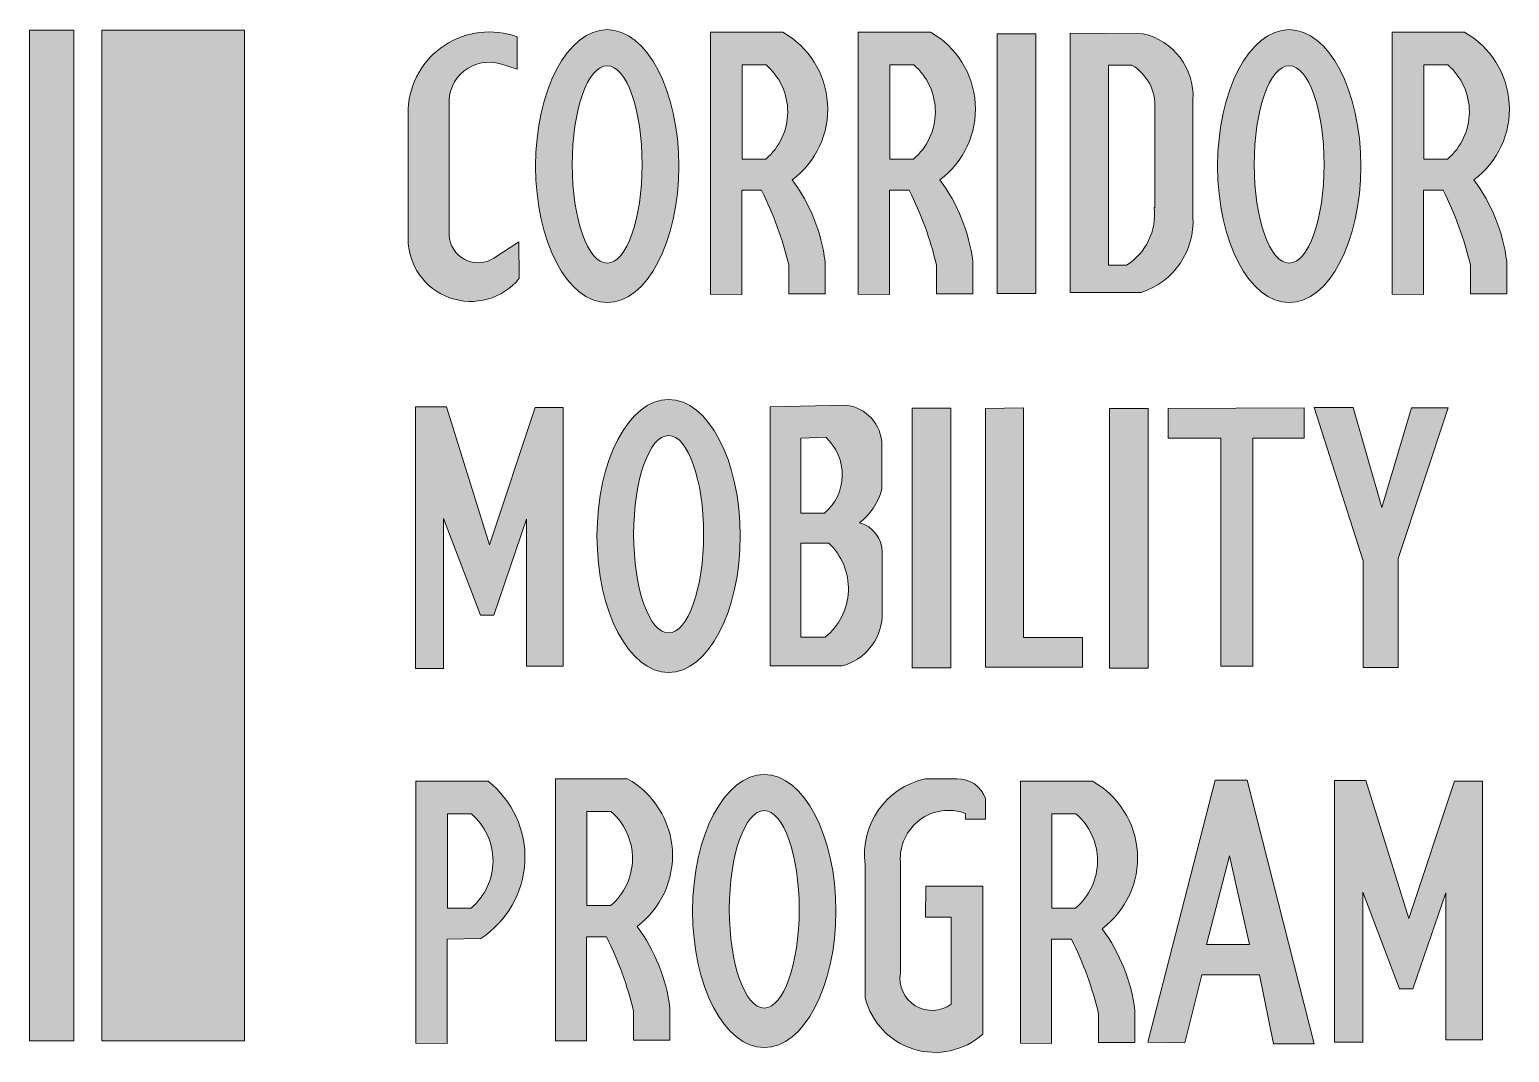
# Model space of a CAD drawing. Extents: x 0.37 to 4.06, y -1.27 to 1.28.
import ezdxf

# ---------------------------------------------------------------- set-up
doc = ezdxf.new("R2010")
doc.units = 0
doc.header["$LTSCALE"] = 0.01
doc.header["$MEASUREMENT"] = 0
doc.layers.add('G-ANNO-DETL-LOGO', color=7, linetype='Continuous', lineweight=0)
doc.layers.add('G-ANNO-DETL-LOGO-PATT-COLR', color=7, linetype='Continuous', lineweight=20)

msp = doc.modelspace()

# ---------------------------------------------------------------- hatches: boundary and pattern name
at = {"layer": 'G-ANNO-DETL-LOGO-PATT-COLR', "true_color": 0x686868}
h = msp.add_hatch(color=251, dxfattribs=at)
h.dxf.hatch_style = 1
h.paths.add_polyline_path([(0.4794122379874093, 1.276113266655081), (0.3690577575792187, 1.276113266655081), (0.3690577575792187, -1.244754655735235), (0.4794122379874093, -1.244754655735235)])
h = msp.add_hatch(color=251, dxfattribs=at)
h.dxf.hatch_style = 1
h.paths.add_polyline_path([(0.9054045847885117, 1.276113266655081), (0.5493863602035756, 1.276113266655081), (0.5493863602035756, -1.244754655735235), (0.9054045847885117, -1.244754655735235)])
h = msp.add_hatch(color=251, dxfattribs=at)
h.dxf.hatch_style = 1
edge = h.paths.add_edge_path()
edge.add_line((1.58967847951588, 0.7481001919861008), (1.590624053164815, 0.6573923318276726))
edge.add_arc((1.469512497261692, 0.7559358569309518), 0.1561372323088118, 179.710302897729, 320.8661590416671, ccw=False)
edge.add_line((1.313377260760118, 0.7567253096867077), (1.313377260760118, 1.080201169474133))
edge.add_arc((1.516070490366377, 1.069140020071142), 0.202994813614365, 70.02800760127809, 176.8764166691224, ccw=False)
edge.add_line((1.585405552646547, 1.259926663977197), (1.585405552646547, 1.179504541510337))
edge.add_line((1.585405552646547, 1.179504541510337), (1.543889042905745, 1.192066498944701))
edge.add_arc((1.514998593310857, 1.096585309942964), 0.09975628065931598, 73.16537136951932, 183.8240367078293)
edge.add_line((1.415464412301104, 1.08993231500099), (1.415464412301104, 0.7650963288821337))
edge.add_arc((1.488085495365796, 0.7689823911281795), 0.07272498322632402, 183.0630610008586, 302.7966646548778)
edge.add_line((1.52747765724858, 0.7078499057585361), (1.58967847951588, 0.7481001919861008))
edge = h.paths.add_edge_path()
edge.add_ellipse((1.809912695291876, 0.9372390252192098), major_axis=(0, 0.3405214037091646), ratio=0.524793446572563, start_angle=0, end_angle=360)
edge = h.paths.add_edge_path(flags=16)
edge.add_ellipse((1.809912695291876, 0.941460361222326), major_axis=(0, 0.2462448179692629), ratio=0.3542000024532378, start_angle=0, end_angle=360)
edge = h.paths.add_edge_path()
edge.add_line((2.067831978139422, 0.6178191971290019), (2.067831978139422, 1.271371548333654))
edge.add_line((2.067831978139422, 1.271371548333654), (2.247648623373754, 1.271371548333654))
edge.add_arc((2.139992629662116, 1.079530021422851), 0.2199840549437819, -53.30425952477327, 60.700102274593576, ccw=False)
edge.add_arc((1.92277935963113, 0.6443169834951104), 0.4342350487727703, 7.260470836005709, 36.58745580856868, ccw=False)
edge.add_line((2.353532655411191, 0.6991957203364905), (2.353532655411191, 0.6190309944978445))
edge.add_line((2.353532655411191, 0.6190309944978445), (2.26274433760838, 0.6190309944978445))
edge.add_line((2.26274433760838, 0.6190309944978445), (2.26274433760838, 0.69126735372177))
edge.add_arc((1.43879262795488, 0.4957390812437713), 0.8468339419149165, 13.3496689867973, 26.76864498739775)
edge.add_line((2.194873431334683, 0.8771437796150785), (2.145512824506076, 0.8771437796150785))
edge.add_line((2.145512824506076, 0.8771437796150785), (2.145512824506076, 0.6172691473494396))
edge.add_line((2.145512824506076, 0.6172691473494396), (2.067831978139422, 0.6178191971290019))
edge = h.paths.add_edge_path(flags=16)
edge.add_line((2.146266172530735, 1.189760821797602), (2.146266172530735, 0.9548625058178075))
edge.add_line((2.146266172530735, 0.9548625058178075), (2.205466466504772, 0.9548625058178075))
edge.add_arc((2.105826150615316, 1.072688125333943), 0.154308357404619, 310.2198373169469, 409.3491254846154)
edge.add_line((2.206350042838208, 1.189760821797602), (2.146266172530735, 1.189760821797602))
edge = h.paths.add_edge_path()
edge.add_line((2.436287596103268, 0.6178191971290019), (2.436287596103268, 1.271371548333654))
edge.add_line((2.436287596103268, 1.271371548333654), (2.616104241337601, 1.271371548333654))
edge.add_arc((2.508448247625962, 1.079530021422851), 0.2199840549437819, -53.30425952477327, 60.700102274593576, ccw=False)
edge.add_arc((2.291234977594977, 0.6443169834951104), 0.4342350487727703, 7.260470836005709, 36.58745580856868, ccw=False)
edge.add_line((2.721988273375038, 0.6991957203364905), (2.721988273375038, 0.6190309944978445))
edge.add_line((2.721988273375038, 0.6190309944978445), (2.631199955572226, 0.6190309944978445))
edge.add_line((2.631199955572226, 0.6190309944978445), (2.631199955572226, 0.69126735372177))
edge.add_arc((1.807248245918726, 0.4957390812437713), 0.8468339419149165, 13.3496689867973, 26.76864498739775)
edge.add_line((2.563329049298529, 0.8771437796150785), (2.513968442469922, 0.8771437796150785))
edge.add_line((2.513968442469922, 0.8771437796150785), (2.513968442469922, 0.6172691473494396))
edge.add_line((2.513968442469922, 0.6172691473494396), (2.436287596103268, 0.6178191971290019))
edge = h.paths.add_edge_path(flags=16)
edge.add_line((2.514721790494582, 1.189760821797602), (2.514721790494582, 0.9548625058178075))
edge.add_line((2.514721790494582, 0.9548625058178075), (2.573922084468618, 0.9548625058178075))
edge.add_arc((2.474281768579162, 1.072688125333943), 0.154308357404619, 310.2198373169469, 409.3491254846154)
edge.add_line((2.574805660802054, 1.189760821797602), (2.514721790494582, 1.189760821797602))
h.paths.add_polyline_path([(2.78250031303171, 1.267174672599133), (2.878940466243966, 1.267174672599133), (2.878940466243966, 0.619414518442138), (2.78250031303171, 0.619414518442138)])
edge = h.paths.add_edge_path()
edge.add_line((2.96486537622649, 1.268817689394272), (2.96486537622649, 0.6220184685269992))
edge.add_line((2.96486537622649, 0.6220184685269992), (3.141990462147737, 0.6220184685269992))
edge.add_arc((3.084328195596453, 0.800086292869493), 0.1871712773101163, 287.9430904513071, 363.363247126447)
edge.add_line((3.27117710128997, 0.8110668889842714), (3.27117710128997, 1.103010770958925))
edge.add_arc((3.110670320245762, 1.111050852748722), 0.1607080261728083, 357.1323452367725, 436.9648920378166)
edge.add_line((3.146917703273919, 1.267617761449028), (2.96486537622649, 1.268817689394272))
edge = h.paths.add_edge_path(flags=16)
edge.add_line((3.060579471328642, 1.189169120141642), (3.060579471328642, 0.6903834355682186))
edge.add_line((3.060579471328642, 0.6903834355682186), (3.105299381134008, 0.6903834355682186))
edge.add_arc((3.027629797973176, 0.8158750907475557), 0.1475829247170115, 301.7542885952695, 366.8214814808451)
edge.add_arc((3.175062388150826, 0.8335114270356881), 0.0009007747390530195, -6.8214814808462165, 186.8214814808462, ccw=False)
edge.add_line((3.175956786346935, 0.8334044363944528), (3.175956786346935, 1.079221750938164))
edge.add_arc((3.059630422465945, 1.088533616329516), 0.1166984737296902, 355.4232615631949, 419.5820311998227)
edge.add_line((3.11871535407561, 1.189169120141642), (3.060579471328642, 1.189169120141642))
edge = h.paths.add_edge_path()
edge.add_ellipse((3.511193468269836, 0.9372390252192098), major_axis=(0, 0.3405214037091646), ratio=0.524793446572563, start_angle=0, end_angle=360)
edge = h.paths.add_edge_path(flags=16)
edge.add_ellipse((3.511193468269836, 0.941460361222326), major_axis=(0, 0.2462448179692629), ratio=0.3542000024532378, start_angle=0, end_angle=360)
edge = h.paths.add_edge_path()
edge.add_line((3.768293687723753, 0.6178191971290019), (3.768293687723753, 1.271371548333654))
edge.add_line((3.768293687723753, 1.271371548333654), (3.948110332958086, 1.271371548333654))
edge.add_arc((3.840454339246447, 1.079530021422851), 0.2199840549437819, -53.30425952477327, 60.700102274593576, ccw=False)
edge.add_arc((3.623241069215462, 0.6443169834951104), 0.4342350487727703, 7.260470836005709, 36.58745580856868, ccw=False)
edge.add_line((4.053994364995523, 0.6991957203364905), (4.053994364995523, 0.6190309944978445))
edge.add_line((4.053994364995523, 0.6190309944978445), (3.963206047192712, 0.6190309944978445))
edge.add_line((3.963206047192712, 0.6190309944978445), (3.963206047192712, 0.69126735372177))
edge.add_arc((3.139254337539211, 0.4957390812437713), 0.8468339419149165, 13.3496689867973, 26.76864498739775)
edge.add_line((3.895335140919014, 0.8771437796150785), (3.845974534090407, 0.8771437796150785))
edge.add_line((3.845974534090407, 0.8771437796150785), (3.845974534090407, 0.6172691473494396))
edge.add_line((3.845974534090407, 0.6172691473494396), (3.768293687723753, 0.6178191971290019))
edge = h.paths.add_edge_path(flags=16)
edge.add_line((3.846727882115067, 1.189760821797602), (3.846727882115067, 0.9548625058178075))
edge.add_line((3.846727882115067, 0.9548625058178075), (3.905928176089104, 0.9548625058178075))
edge.add_arc((3.806287860199648, 1.072688125333943), 0.154308357404619, 310.2198373169469, 409.3491254846154)
edge.add_line((3.90681175242254, 1.189760821797602), (3.846727882115067, 1.189760821797602))
h = msp.add_hatch(color=251, dxfattribs=at)
h.dxf.hatch_style = 1
h.paths.add_polyline_path([(1.331517774442231, -0.3160701553864236), (1.331517774442231, 0.3367461282141875), (1.409039638758712, 0.3367461282141875), (1.516708912180325, -0.007596522085307811), (1.630120516877502, 0.3353113708010653), (1.700464401750123, 0.3353113708010653), (1.700464401750123, -0.3103310985104883), (1.608586630825462, -0.3103310985104883), (1.608586630825462, 0.05696772484584756), (1.526758031122197, -0.1826373620612998), (1.493739430239513, -0.1826373620612998), (1.401861659314852, 0.05840248225896616), (1.401861659314852, -0.3160701553864236)])
h.paths.add_polyline_path([(3.573469314703479, 0.3354841580295158), (3.695682910158743, -0.04693979559779038), (3.695682910158743, -0.3130370548573644), (3.782978328015423, -0.3130370548573644), (3.782978328015423, -0.0411234513511971), (3.908101749820764, 0.3340300719678666), (3.816441566299195, 0.3340300719678666), (3.742240445437153, 0.0853817910011756), (3.670949203204733, 0.3354841580295158)])
h.paths.add_polyline_path([(3.209469794743091, 0.3325847518566789), (3.209469794743091, 0.2584264988298557), (3.340412921528118, 0.2584264988298557), (3.340412921528118, -0.3101200895601615), (3.420433695090315, -0.3101200895601615), (3.420433695090315, 0.2584264988298557), (3.548466995525265, 0.2584264988298557), (3.548466995525265, 0.3340388379183281)])
h.paths.add_polyline_path([(2.753781755756, 0.3327233192102028), (2.753781755756, -0.3128897215533826), (2.995299068036905, -0.3128897215533826), (2.995299068036905, -0.2387314685265594), (2.848351817907163, -0.2387314685265594), (2.848351817907163, 0.334177405271852)])
h.paths.add_polyline_path([(3.06259693838428, 0.3323935888004002), (3.159037091596536, 0.3323935888004002), (3.159037091596536, -0.3153665653565945), (3.06259693838428, -0.3153665653565945)])
h.paths.add_polyline_path([(2.571017224673886, 0.3333017085997838), (2.667457377886143, 0.3333017085997838), (2.667457377886143, -0.3144584455572108), (2.571017224673886, -0.3144584455572108)])
edge = h.paths.add_edge_path(flags=16)
edge.add_line((2.292766955475846, 0.2589305682046792), (2.292766955475846, 0.0714052724747809))
edge.add_line((2.292766955475846, 0.0714052724747809), (2.351685724181818, 0.0714052724747809))
edge.add_arc((2.270057200534923, 0.1676717332104754), 0.1262158759243412, 310.2960628277766, 407.5097839250205)
edge.add_line((2.355311518692735, 0.2607423976047691), (2.292766955475846, 0.2589305682046792))
edge = h.paths.add_edge_path(flags=16)
edge.add_line((2.292762407156756, -0.003131440934890151), (2.292762407156756, -0.2377645460781359))
edge.add_line((2.292762407156756, -0.2377645460781359), (2.353494073118183, -0.2377645460781359))
edge.add_arc((2.256016127096443, -0.1165070986816423), 0.1555805852596357, 308.7955385409688, 406.7797178075317)
edge.add_line((2.362558507115954, -0.003131440934890151), (2.292762407156756, -0.003131440934890151))
edge = h.paths.add_edge_path()
edge.add_arc((2.343037695040097, 0.1715472632813699), 0.157143409504358, 307.909561551147, 345.456080390216)
edge.add_line((2.495145511436538, 0.132085087191335), (2.495145511436538, 0.2406156936812351))
edge.add_arc((2.394319908804341, 0.2406156936812352), 0.1008256026321979, 0, 84.21857915782448)
edge.add_line((2.404476443241242, 0.3409284394036902), (2.216259470876407, 0.3370050776575511))
edge.add_line((2.216259470876407, 0.3370050776575511), (2.216259470876407, -0.3095572992066415))
edge.add_line((2.216259470876407, -0.3095572992066415), (2.394923300198746, -0.3095572992066415))
edge.add_arc((2.361114734199369, -0.1789446295549688), 0.1349173399102994, 284.5122656834342, 356.5103389784308)
edge.add_line((2.495781910152997, -0.1871568356620799), (2.495781910152997, -0.02587625113656955))
edge.add_arc((2.419694682892805, -0.02587625113656956), 0.07608722726019224, 5.225178384058979e-15, 74.84265844611288)
edge = h.paths.add_edge_path(flags=16)
edge.add_ellipse((1.963102225840819, 0.01892585468337415), major_axis=(0, 0.2462448179692629), ratio=0.3542000024532378, start_angle=0, end_angle=360)
edge = h.paths.add_edge_path()
edge.add_ellipse((1.963102225840819, 0.01470451868025791), major_axis=(0, 0.3405214037091646), ratio=0.524793446572563, start_angle=0, end_angle=360)
h = msp.add_hatch(color=251, dxfattribs=at)
h.dxf.hatch_style = 1
h.paths.add_polyline_path([(3.362540493920767, -0.7833301064027118), (3.305167108116185, -1.004367657959687), (3.412510889185162, -1.004367657959687)], flags=16)
h.paths.add_polyline_path([(3.158919671772571, -1.247739762347493), (3.326450784338524, -0.5946620791931423), (3.406033246322727, -0.5946620791931423), (3.573526613068159, -1.252225642212665), (3.471735074904322, -1.252225642212665), (3.437496060677594, -1.08020480828694), (3.293137170069079, -1.08020480828694), (3.250569817624401, -1.249451109998692)])
edge = h.paths.add_edge_path(flags=16)
edge.add_ellipse((2.201695230341903, -0.9167916613013176), major_axis=(0, 0.2462448179692629), ratio=0.3542000024532378, start_angle=0, end_angle=360)
edge = h.paths.add_edge_path()
edge.add_ellipse((2.201695230341903, -0.9210129973044339), major_axis=(0, 0.3405214037091646), ratio=0.524793446572563, start_angle=0, end_angle=360)
edge = h.paths.add_edge_path(flags=16)
edge.add_line((1.411188902509009, -0.6784813624461599), (1.411188902509009, -0.9133796784259545))
edge.add_line((1.411188902509009, -0.9133796784259545), (1.470389196483046, -0.9133796784259545))
edge.add_arc((1.37074888059359, -0.795554058909819), 0.1543083574046191, 310.2198373169469, 409.3491254846154)
edge.add_line((1.471272772816482, -0.6784813624461599), (1.411188902509009, -0.6784813624461599))
edge = h.paths.add_edge_path()
edge.add_line((1.332754708117696, -1.25042298711476), (1.332754708117696, -0.5968706359101077))
edge.add_line((1.332754708117696, -0.5968706359101077), (1.512571353352028, -0.5968706359101077))
edge.add_arc((1.363449401551554, -0.7866445265848343), 0.2413534464030004, -57.01041123237388, 51.84017970429602, ccw=False)
edge.add_line((1.494863126453401, -0.9890844411225252), (1.41043555448435, -0.9910984046286835))
edge.add_line((1.41043555448435, -0.9910984046286835), (1.41043555448435, -1.250973036894322))
edge.add_line((1.41043555448435, -1.250973036894322), (1.332754708117696, -1.25042298711476))
edge = h.paths.add_edge_path(flags=16)
edge.add_line((1.759149271839695, -0.6726366513660942), (1.759149271839695, -0.9075349673458888))
edge.add_line((1.759149271839695, -0.9075349673458888), (1.818349565813731, -0.9075349673458888))
edge.add_arc((1.718709249924276, -0.7897093478297533), 0.1543083574046191, 310.2198373169469, 409.3491254846154)
edge.add_line((1.819233142147167, -0.6726366513660942), (1.759149271839695, -0.6726366513660942))
edge = h.paths.add_edge_path()
edge.add_line((1.680715077448381, -1.244578276034694), (1.680715077448381, -0.591025924830042))
edge.add_line((1.680715077448381, -0.591025924830042), (1.860531722682714, -0.591025924830042))
edge.add_arc((1.752875728971075, -0.7828674517408453), 0.2199840549437819, -53.304259524773215, 60.700102274593576, ccw=False)
edge.add_arc((1.53566245894009, -1.218080489668586), 0.4342350487727703, 7.260470836005709, 36.58745580856868, ccw=False)
edge.add_line((1.966415754720151, -1.163201752827206), (1.966415754720151, -1.243366478665852))
edge.add_line((1.966415754720151, -1.243366478665852), (1.875627436917339, -1.243366478665852))
edge.add_line((1.875627436917339, -1.243366478665852), (1.875627436917339, -1.171130119441926))
edge.add_arc((1.051675727263839, -1.366658391919925), 0.8468339419149165, 13.3496689867973, 26.76864498739775)
edge.add_line((1.807756530643642, -0.9852536935486178), (1.758395923815035, -0.9852536935486178))
edge.add_line((1.758395923815035, -0.9852536935486178), (1.758395923815035, -1.245128325814257))
edge.add_line((1.758395923815035, -1.245128325814257), (1.680715077448381, -1.244578276034694))
edge = h.paths.add_edge_path(flags=16)
edge.add_line((2.919145986370095, -0.678502487842298), (2.919145986370095, -0.9134008038220927))
edge.add_line((2.919145986370095, -0.9134008038220927), (2.978346280344132, -0.9134008038220927))
edge.add_arc((2.878705964454676, -0.7955751843059572), 0.1543083574046191, 310.2198373169469, 409.3491254846154)
edge.add_line((2.979229856677568, -0.678502487842298), (2.919145986370095, -0.678502487842298))
edge = h.paths.add_edge_path()
edge.add_line((2.840711791978782, -1.250444112510898), (2.840711791978782, -0.5968917613062459))
edge.add_line((2.840711791978782, -0.5968917613062459), (3.020528437213114, -0.5968917613062459))
edge.add_arc((2.912872443501476, -0.7887332882170491), 0.2199840549437818, -53.30425952477327, 60.700102274593576, ccw=False)
edge.add_arc((2.69565917347049, -1.22394632614479), 0.4342350487727703, 7.260470836005709, 36.58745580856868, ccw=False)
edge.add_line((3.126412469250551, -1.16906758930341), (3.126412469250551, -1.249232315142056))
edge.add_line((3.126412469250551, -1.249232315142056), (3.03562415144774, -1.249232315142056))
edge.add_line((3.03562415144774, -1.249232315142056), (3.03562415144774, -1.17699595591813))
edge.add_arc((2.21167244179424, -1.372524228396129), 0.8468339419149165, 13.3496689867973, 26.76864498739775)
edge.add_line((2.967753245174043, -0.9911195300248217), (2.918392638345436, -0.9911195300248217))
edge.add_line((2.918392638345436, -0.9911195300248217), (2.918392638345436, -1.250994162290461))
edge.add_line((2.918392638345436, -1.250994162290461), (2.840711791978782, -1.250444112510898))
h.paths.add_polyline_path([(3.624537423255438, -1.248351881589929), (3.624537423255438, -0.5955355979893184), (3.702059287571918, -0.5955355979893184), (3.809728560993532, -0.9398782482888137), (3.923140165690709, -0.5969703554024406), (3.99348405056333, -0.5969703554024406), (3.99348405056333, -1.242612824713994), (3.901606279638669, -1.242612824713994), (3.901606279638669, -0.8753140013576584), (3.819777679935404, -1.114919088264806), (3.78675907905272, -1.114919088264806), (3.694881308128059, -0.8738792439445398), (3.694881308128059, -1.248351881589929)])
edge = h.paths.add_edge_path()
edge.add_line((2.453618364796631, -1.137476546693016), (2.453618364796631, -0.8049823034936487))
edge.add_arc((2.644437167754689, -0.7791967029452608), 0.1925531426853044, 102.39445888855192, 187.695838178549, ccw=False)
edge.add_line((2.603107393386543, -0.5911313884700355), (2.682248668418628, -0.5911313884700355))
edge.add_arc((2.68489796290438, -0.662927015182862), 0.07184449022966029, 18.081997960353817, 92.11328404762372, ccw=False)
edge.add_line((2.753194290679437, -0.6406280827240707), (2.753194290679437, -0.6917225484016214))
edge.add_line((2.753194290679437, -0.6917225484016214), (2.703793585451455, -0.6917225484016214))
edge.add_line((2.703793585451455, -0.6917225484016214), (2.703793585451455, -0.6773701829434486))
edge.add_arc((2.661747586411259, -0.7905914431411697), 0.1207763213384488, 69.62694987459237, 183.756500646163)
edge.add_line((2.541230753442596, -0.7985042661046649), (2.541230753442596, -1.075564408127349))
edge.add_arc((2.620394177390259, -1.088554722077685), 0.08022216618644577, 170.6811063457288, 306.469468141352)
edge.add_line((2.668077779066463, -1.153067279605896), (2.668077779066463, -0.9366333765528658))
edge.add_line((2.668077779066463, -0.9366333765528658), (2.603741962319459, -0.9366333765528658))
edge.add_line((2.603741962319459, -0.9366333765528658), (2.604572997725432, -0.8591774110763062))
edge.add_line((2.604572997725432, -0.8591774110763062), (2.746734109179974, -0.8591774110763062))
edge.add_line((2.746734109179974, -0.8591774110763062), (2.746734109179974, -1.228289969474133))
edge.add_arc((2.627648826311525, -1.094210810520144), 0.1793279829297917, 193.9612698001486, 311.6105688101739, ccw=False)

# ---------------------------------------------------------------- linework, layer by layer
at = {"layer": 'G-ANNO-DETL-LOGO'}
for points in [[(0.3690577575792187, 1.276113266655081), (0.4794122379874093, 1.276113266655081), (0.4794122379874093, -1.244754655735235), (0.3690577575792187, -1.244754655735235)], [(0.5493863602035756, 1.276113266655081), (0.9054045847885117, 1.276113266655081), (0.9054045847885117, -1.244754655735235), (0.5493863602035756, -1.244754655735235)], [(2.78250031303171, 1.267174672599133), (2.878940466243966, 1.267174672599133), (2.878940466243966, 0.619414518442138), (2.78250031303171, 0.619414518442138)], [(2.571017224673886, 0.3333017085997838), (2.667457377886143, 0.3333017085997838), (2.667457377886143, -0.3144584455572108), (2.571017224673886, -0.3144584455572108)], [(3.06259693838428, 0.3323935888004002), (3.159037091596536, 0.3323935888004002), (3.159037091596536, -0.3153665653565945), (3.06259693838428, -0.3153665653565945)]]:
    msp.add_lwpolyline(points, close=True, dxfattribs=at)
at = {"layer": 'G-ANNO-DETL-LOGO', "flags": 128}
for points in [[(1.58967847951588, 0.7481001919861008), (1.590624053164815, 0.6573923318276726, -0.7077503314653647), (1.313377260760118, 0.7567253096867077), (1.313377260760118, 1.080201169474133, -0.5032122863697951), (1.585405552646547, 1.259926663977197), (1.585405552646547, 1.179504541510337), (1.543889042905745, 1.192066498944701, 0.5242253206511456), (1.415464412301104, 1.08993231500099), (1.415464412301104, 0.7650963288821337, 0.5758014767638144), (1.52747765724858, 0.7078499057585361), (1.58967847951588, 0.7481001919861008, 0.806459221476367)], [(2.453618364796631, -1.137476546693016), (2.453618364796631, -0.8049823034936487, -0.3903933878912754), (2.603107393386543, -0.5911313884700355), (2.682248668418628, -0.5911313884700355, -0.3347471207357293), (2.753194290679437, -0.6406280827240707), (2.753194290679437, -0.6917225484016214), (2.703793585451455, -0.6917225484016214), (2.703793585451455, -0.6773701829434486, 0.5436878389547093), (2.541230753442596, -0.7985042661046649), (2.541230753442596, -1.075564408127349, 0.6731657744049895), (2.668077779066463, -1.153067279605896), (2.668077779066463, -0.9366333765528658), (2.603741962319459, -0.9366333765528658), (2.604572997725432, -0.8591774110763062)], [(2.604572997725432, -0.8591774110763062), (2.746734109179974, -0.8591774110763062), (2.746734109179974, -1.228289969474133, -0.5637544800295294), (2.453618364796631, -1.137476546693016)]]:
    msp.add_lwpolyline(points, format="xyb", dxfattribs=at)
for points in [[(2.067831978139422, 0.6178191971290019), (2.067831978139422, 1.271371548333654), (2.247648623373754, 1.271371548333654, -0.5429803424660555), (2.271447520055117, 0.9031423908438541, -0.1286661635527127), (2.353532655411191, 0.6991957203364905), (2.353532655411191, 0.6190309944978445), (2.26274433760838, 0.6190309944978445), (2.26274433760838, 0.69126735372177, 0.05861832993277508), (2.194873431334683, 0.8771437796150785), (2.145512824506076, 0.8771437796150785), (2.145512824506076, 0.6172691473494396)], [(2.436287596103268, 0.6178191971290019), (2.436287596103268, 1.271371548333654), (2.616104241337601, 1.271371548333654, -0.5429803424660555), (2.639903138018964, 0.9031423908438541, -0.1286661635527127), (2.721988273375038, 0.6991957203364905), (2.721988273375038, 0.6190309944978445), (2.631199955572226, 0.6190309944978445), (2.631199955572226, 0.69126735372177, 0.05861832993277508), (2.563329049298529, 0.8771437796150785), (2.513968442469922, 0.8771437796150785), (2.513968442469922, 0.6172691473494396)], [(2.96486537622649, 1.268817689394272), (2.96486537622649, 0.6220184685269992), (3.141990462147737, 0.6220184685269992, 0.3415000609267368), (3.27117710128997, 0.8110668889842714), (3.27117710128997, 1.103010770958925, 0.3631430090012138), (3.146917703273919, 1.267617761449028)], [(3.768293687723753, 0.6178191971290019), (3.768293687723753, 1.271371548333654), (3.948110332958086, 1.271371548333654, -0.5429803424660555), (3.971909229639449, 0.9031423908438541, -0.1286661635527127), (4.053994364995523, 0.6991957203364905), (4.053994364995523, 0.6190309944978445), (3.963206047192712, 0.6190309944978445), (3.963206047192712, 0.69126735372177, 0.05861832993277508), (3.895335140919014, 0.8771437796150785), (3.845974534090407, 0.8771437796150785), (3.845974534090407, 0.6172691473494396)], [(2.146266172530735, 1.189760821797602), (2.146266172530735, 0.9548625058178075), (2.205466466504772, 0.9548625058178075, 0.4616905104053011), (2.206350042838208, 1.189760821797602)], [(2.514721790494582, 1.189760821797602), (2.514721790494582, 0.9548625058178075), (2.573922084468618, 0.9548625058178075, 0.4616905104053011), (2.574805660802054, 1.189760821797602)], [(3.060579471328642, 1.189169120141642), (3.060579471328642, 0.6903834355682186), (3.105299381134008, 0.6903834355682186, 0.2917915390361886), (3.174167989954716, 0.8334044363944528, -1.126752474090247), (3.175956786346935, 0.8334044363944528), (3.175956786346935, 1.079221750938164, 0.287495259079301), (3.11871535407561, 1.189169120141642)], [(3.846727882115067, 1.189760821797602), (3.846727882115067, 0.9548625058178075), (3.905928176089104, 0.9548625058178075, 0.4616905104053011), (3.90681175242254, 1.189760821797602)], [(2.439589257529333, 0.0475640106560995, 0.165309184695695), (2.495145511436538, 0.132085087191335), (2.495145511436538, 0.2406156936812351, 0.3849587014825823), (2.404476443241242, 0.3409284394036902), (2.216259470876407, 0.3370050776575511), (2.216259470876407, -0.3095572992066415), (2.394923300198746, -0.3095572992066415, 0.3249104018884437), (2.495781910152997, -0.1871568356620799), (2.495781910152997, -0.02587625113656955, 0.338688796556145)], [(2.292766955475846, 0.2589305682046792), (2.292766955475846, 0.0714052724747809), (2.351685724181818, 0.0714052724747809, 0.4515893901012296), (2.355311518692735, 0.2607423976047691)], [(2.292762407156756, -0.003131440934890151), (2.292762407156756, -0.2377645460781359), (2.353494073118183, -0.2377645460781359, 0.4556428903874439), (2.362558507115954, -0.003131440934890151)], [(1.332754708117696, -1.25042298711476), (1.332754708117696, -0.5968706359101077), (1.512571353352028, -0.5968706359101077, -0.5142092717818565), (1.494863126453401, -0.9890844411225252), (1.41043555448435, -0.9910984046286835), (1.41043555448435, -1.250973036894322)], [(1.680715077448381, -1.244578276034694), (1.680715077448381, -0.591025924830042), (1.860531722682714, -0.591025924830042, -0.5429803424660555), (1.884330619364077, -0.9592550823198422, -0.1286661635527127), (1.966415754720151, -1.163201752827206), (1.966415754720151, -1.243366478665852), (1.875627436917339, -1.243366478665852), (1.875627436917339, -1.171130119441926, 0.05861832993277508), (1.807756530643642, -0.9852536935486178), (1.758395923815035, -0.9852536935486178), (1.758395923815035, -1.245128325814257)], [(2.840711791978782, -1.250444112510898), (2.840711791978782, -0.5968917613062459), (3.020528437213114, -0.5968917613062459, -0.5429803424660555), (3.044327333894477, -0.9651209187960461, -0.1286661635527127), (3.126412469250551, -1.16906758930341), (3.126412469250551, -1.249232315142056), (3.03562415144774, -1.249232315142056), (3.03562415144774, -1.17699595591813, 0.05861832993277508), (2.967753245174043, -0.9911195300248217), (2.918392638345436, -0.9911195300248217), (2.918392638345436, -1.250994162290461)], [(1.411188902509009, -0.6784813624461599), (1.411188902509009, -0.9133796784259545), (1.470389196483046, -0.9133796784259545, 0.4616905104053011), (1.471272772816482, -0.6784813624461599)], [(1.759149271839695, -0.6726366513660942), (1.759149271839695, -0.9075349673458888), (1.818349565813731, -0.9075349673458888, 0.4616905104053011), (1.819233142147167, -0.6726366513660942)], [(2.919145986370095, -0.678502487842298), (2.919145986370095, -0.9134008038220927), (2.978346280344132, -0.9134008038220927, 0.4616905104053011), (2.979229856677568, -0.678502487842298)]]:
    msp.add_lwpolyline(points, format="xyb", close=True, dxfattribs=at)
for points in [[(1.331517774442231, -0.3160701553864236), (1.331517774442231, 0.3367461282141875), (1.409039638758712, 0.3367461282141875), (1.516708912180325, -0.007596522085307811), (1.630120516877502, 0.3353113708010653), (1.700464401750123, 0.3353113708010653), (1.700464401750123, -0.3103310985104883), (1.608586630825462, -0.3103310985104883), (1.608586630825462, 0.05696772484584756), (1.526758031122197, -0.1826373620612998), (1.493739430239513, -0.1826373620612998), (1.401861659314852, 0.05840248225896616), (1.401861659314852, -0.3160701553864236)], [(2.753781755756, 0.3327233192102028), (2.753781755756, -0.3128897215533826), (2.995299068036905, -0.3128897215533826), (2.995299068036905, -0.2387314685265594), (2.848351817907163, -0.2387314685265594), (2.848351817907163, 0.334177405271852)], [(3.209469794743091, 0.3325847518566789), (3.209469794743091, 0.2584264988298557), (3.340412921528118, 0.2584264988298557), (3.340412921528118, -0.3101200895601615), (3.420433695090315, -0.3101200895601615), (3.420433695090315, 0.2584264988298557), (3.548466995525265, 0.2584264988298557), (3.548466995525265, 0.3340388379183281)], [(3.573469314703479, 0.3354841580295158), (3.695682910158743, -0.04693979559779038), (3.695682910158743, -0.3130370548573644), (3.782978328015423, -0.3130370548573644), (3.782978328015423, -0.0411234513511971), (3.908101749820764, 0.3340300719678666), (3.816441566299195, 0.3340300719678666), (3.742240445437153, 0.0853817910011756), (3.670949203204733, 0.3354841580295158)], [(3.158919671772571, -1.247739762347493), (3.326450784338524, -0.5946620791931423), (3.406033246322727, -0.5946620791931423), (3.573526613068159, -1.252225642212665), (3.471735074904322, -1.252225642212665), (3.437496060677594, -1.08020480828694), (3.293137170069079, -1.08020480828694), (3.250569817624401, -1.249451109998692)], [(3.624537423255438, -1.248351881589929), (3.624537423255438, -0.5955355979893184), (3.702059287571918, -0.5955355979893184), (3.809728560993532, -0.9398782482888137), (3.923140165690709, -0.5969703554024406), (3.99348405056333, -0.5969703554024406), (3.99348405056333, -1.242612824713994), (3.901606279638669, -1.242612824713994), (3.901606279638669, -0.8753140013576584), (3.819777679935404, -1.114919088264806), (3.78675907905272, -1.114919088264806), (3.694881308128059, -0.8738792439445398), (3.694881308128059, -1.248351881589929)], [(3.362540493920767, -0.7833301064027118), (3.305167108116185, -1.004367657959687), (3.412510889185162, -1.004367657959687)]]:
    msp.add_lwpolyline(points, close=True, dxfattribs=at)
at = {"layer": 'G-ANNO-DETL-LOGO'}
for centre, major_axis, ratio in [((1.809912695291876, 0.9372390252192098), (0, 0.3405214037091646), 0.524793446572563), ((3.511193468269836, 0.9372390252192098), (0, 0.3405214037091646), 0.524793446572563), ((1.809912695291876, 0.941460361222326), (0, 0.2462448179692629), 0.3542000024532378), ((3.511193468269836, 0.941460361222326), (0, 0.2462448179692629), 0.3542000024532378), ((1.963102225840819, 0.01470451868025791), (0, 0.3405214037091646), 0.524793446572563), ((1.963102225840819, 0.01892585468337415), (0, 0.2462448179692629), 0.3542000024532378), ((2.201695230341903, -0.9210129973044339), (0, 0.3405214037091646), 0.524793446572563), ((2.201695230341903, -0.9167916613013176), (0, 0.2462448179692629), 0.3542000024532378)]:
    msp.add_ellipse(centre, major_axis=major_axis, ratio=ratio, dxfattribs=at)

doc.saveas('drawing.dxf')
